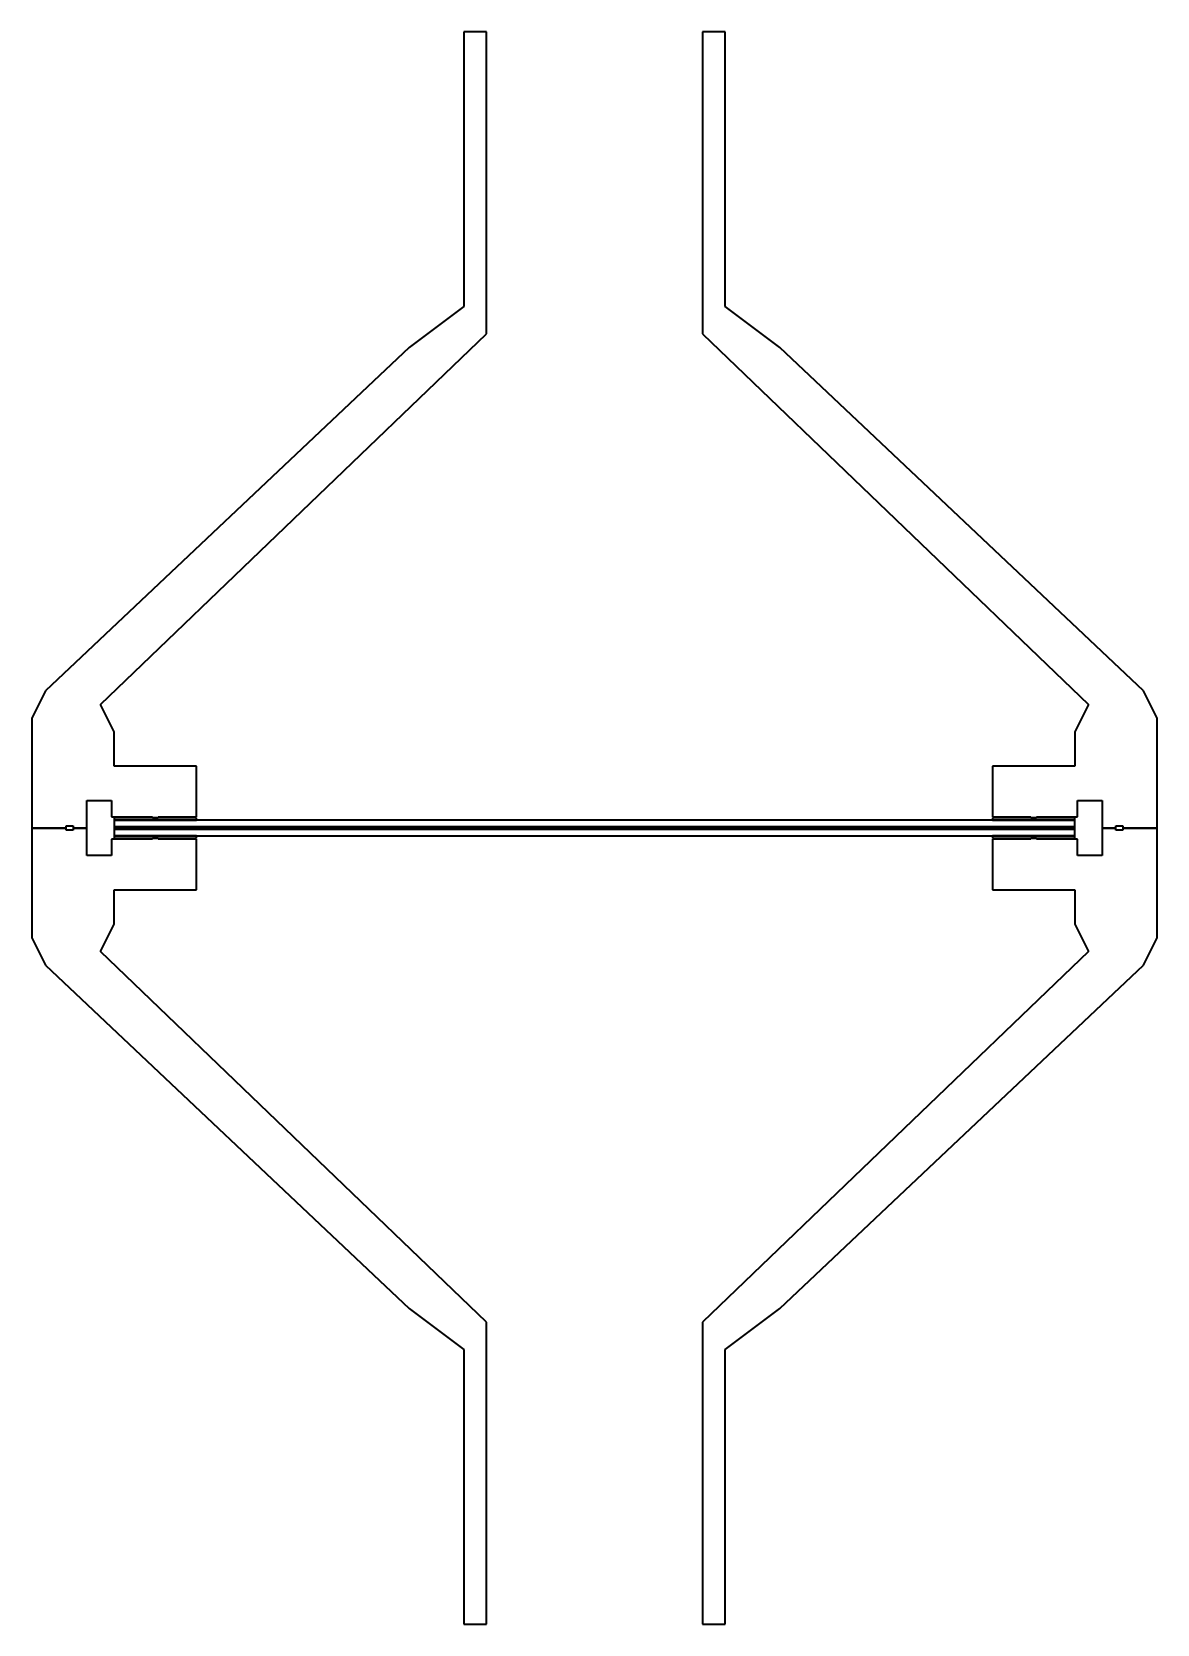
# Model space of a CAD drawing. Header units: millimetres. Extents: x -41 to 41, y -58 to 58.
import ezdxf

# ---------------------------------------------------------------- set-up
doc = ezdxf.new("R2010")
doc.units = ezdxf.units.MM
doc.layers.add('outline', color=7, linetype='Continuous', lineweight=35)

msp = doc.modelspace()

# ---------------------------------------------------------------- linework, layer by layer
at = {"layer": 'outline'}
for p, q in [((-9.525, 58), (-9.525, 38)), ((-7.875, 58), (-9.525, 58)), ((-7.875, 36), (-7.875, 58)), ((7.875, 58), (7.875, 36)), ((9.525, 58), (7.875, 58)), ((9.525, 38), (9.525, 58)), ((-9.525, 38), (-13.5, 35)), ((13.5, 35), (9.525, 38)), ((-36, 9), (-7.875, 36)), ((7.875, 36), (36, 9)), ((-13.5, 35), (-40, 10)), ((40, 10), (13.5, 35)), ((-40, 10), (-41, 8)), ((41, 8), (40, 10)), ((-35, 7), (-36, 9)), ((36, 9), (35, 7)), ((-41, 8), (-41, 0)), ((-35, 4.5), (-35, 7)), ((35, 7), (35, 4.5)), ((41, 0), (41, 8)), ((-29, 4.5), (-35, 4.5)), ((-29, 0.82), (-29, 4.5)), ((29, 4.5), (29, 0.82)), ((35, 4.5), (29, 4.5)), ((-37, 2), (-35.2, 2)), ((-37, 0), (-37, 2)), ((-35.2, 2), (-35.2, 0.82)), ((35.2, 2), (37, 2)), ((35.2, 0.82), (35.2, 2)), ((37, 2), (37, 0)), ((-41, 0), (-38.5, 0)), ((-38.5, 0), (-41, 0)), ((-41, 0), (-41, -8)), ((-38.5, 0.15), (-38, 0.15)), ((-38.5, 0), (-38.5, 0.15)), ((-38.5, -0.15), (-38.5, 0)), ((-38, 0.15), (-38, 0)), ((-38, 0), (-37, 0)), ((-38, 0), (-38, -0.15)), ((-37, 0), (-38, 0)), ((-37, -2), (-37, 0)), ((-35.2, 0.82), (-32.2, 0.82)), ((-29, 0.74), (-35, 0.74)), ((-35, 0.74), (-35, 0.57)), ((-35, 0.57), (-35, 0.09)), ((35, 0.57), (-35, 0.57)), ((-35, 0.57), (-29, 0.57)), ((-35, 0.09), (35, 0.09)), ((-35, 0.09), (-35, -0.09)), ((35, 0.09), (-35, 0.09)), ((-32.2, 0.82), (-32.2, 0.74)), ((-32.2, 0.74), (-31.8, 0.74)), ((-31.8, 0.82), (-29, 0.82)), ((-31.8, 0.74), (-31.8, 0.82)), ((-29, 0.57), (-29, 0.74)), ((29, 0.82), (31.8, 0.82)), ((29, 0.74), (29, 0.57)), ((35, 0.74), (29, 0.74)), ((29, 0.57), (35, 0.57)), ((31.8, 0.82), (31.8, 0.74)), ((31.8, 0.74), (32.2, 0.74)), ((32.2, 0.82), (35.2, 0.82)), ((32.2, 0.74), (32.2, 0.82)), ((35, 0.57), (35, 0.74)), ((35, 0.09), (35, 0.57)), ((35, -0.09), (35, 0.09)), ((37, 0), (37, -2)), ((38, 0), (37, 0)), ((37, 0), (38, 0)), ((38, 0.15), (38.5, 0.15)), ((38, 0), (38, 0.15)), ((38, -0.15), (38, 0)), ((38.5, 0.15), (38.5, 0)), ((38.5, 0), (38.5, -0.15)), ((41, 0), (38.5, 0)), ((38.5, 0), (41, 0)), ((41, -8), (41, 0)), ((-38, -0.15), (-38.5, -0.15)), ((-35.2, -0.82), (-35.2, -2)), ((-32.2, -0.82), (-35.2, -0.82)), ((-35, -0.09), (-35, -0.57)), ((35, -0.09), (-35, -0.09)), ((-35, -0.09), (35, -0.09)), ((-35, -0.57), (-35, -0.74)), ((-29, -0.57), (-35, -0.57)), ((-35, -0.57), (35, -0.57)), ((-35, -0.74), (-29, -0.74)), ((-32.2, -0.74), (-32.2, -0.82)), ((-31.8, -0.74), (-32.2, -0.74)), ((-31.8, -0.82), (-31.8, -0.74)), ((-29, -0.82), (-31.8, -0.82)), ((-29, -0.74), (-29, -0.57)), ((-29, -4.5), (-29, -0.82)), ((29, -0.57), (29, -0.74)), ((35, -0.57), (29, -0.57)), ((29, -0.74), (35, -0.74)), ((29, -0.82), (29, -4.5)), ((31.8, -0.82), (29, -0.82)), ((31.8, -0.74), (31.8, -0.82)), ((32.2, -0.74), (31.8, -0.74)), ((32.2, -0.82), (32.2, -0.74)), ((35.2, -0.82), (32.2, -0.82)), ((35, -0.57), (35, -0.09)), ((35, -0.74), (35, -0.57)), ((35.2, -2), (35.2, -0.82)), ((38.5, -0.15), (38, -0.15)), ((-35.2, -2), (-37, -2)), ((37, -2), (35.2, -2)), ((-35, -4.5), (-29, -4.5)), ((-35, -7), (-35, -4.5)), ((29, -4.5), (35, -4.5)), ((35, -4.5), (35, -7)), ((-41, -8), (-40, -10)), ((-36, -9), (-35, -7)), ((35, -7), (36, -9)), ((40, -10), (41, -8)), ((-7.875, -36), (-36, -9)), ((36, -9), (7.875, -36)), ((-40, -10), (-13.5, -35)), ((13.5, -35), (40, -10)), ((-13.5, -35), (-9.525, -38)), ((9.525, -38), (13.5, -35)), ((-7.875, -58), (-7.875, -36)), ((7.875, -36), (7.875, -58)), ((-9.525, -38), (-9.525, -58)), ((9.525, -58), (9.525, -38)), ((-9.525, -58), (-7.875, -58)), ((7.875, -58), (9.525, -58))]:
    msp.add_line(p, q, dxfattribs=at)

doc.saveas('drawing.dxf')
